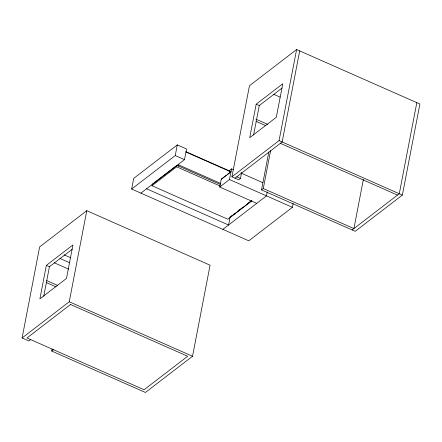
<?xml version="1.0" encoding="UTF-8"?>
<svg xmlns="http://www.w3.org/2000/svg" width="442" height="442" viewBox="0 0 442 442"><rect width="100%" height="100%" fill="white"/><g stroke="black" fill="none" stroke-linecap="round" stroke-linejoin="round"><path stroke-width="0.66" d="M30.653 339.611L28.879 340.97L22.1 337.975L39.636 246.907L86.781 210.696L210.077 265.189L192.535 356.258L145.396 392.468L51.692 351.053L52.084 349.025M46.349 265.366L39.902 298.869L66.482 278.449L72.936 244.945L46.349 265.366L49.432 266.73L72.223 249.227M43.758 296.212L49.432 266.73M22.1 337.975L69.245 301.764L86.781 210.696M293.151 203.326L292.383 207.326L248.78 240.813L131.65 189.043L133.705 178.386L177.303 144.893L186.552 148.982L184.496 159.645L140.899 193.132M251.923 200.74L227.84 219.243L152.009 185.728L152.308 184.209L175.844 166.126M131.65 189.043L175.253 155.556L177.303 144.893M152.009 185.728L176.645 166.805L176.938 165.286L220.182 184.397M178.601 166.181L178.839 164.965L220.884 183.546M256.741 203.37L219.751 187.021L221.293 179.027M219.751 187.021L229.503 179.535L231.553 168.872L233.437 169.706M241.652 172.358L240.481 178.446L238.708 179.811L231.923 176.811L249.465 85.742L296.604 49.532L419.9 104.025L402.364 195.093L355.219 231.304L261.515 189.889L268.813 151.987M230.1 217.016L228.564 225.011L146.573 188.773M256.178 104.201L249.724 137.705L276.311 117.29L282.764 83.781L256.178 104.201L259.261 105.566L282.046 88.063M253.581 135.048L259.261 105.566M261.515 189.889L263.288 188.53L270.587 150.628M267.261 191.883L266.487 195.878L222.89 229.37M231.923 176.811L279.068 140.6L296.604 49.532M299.687 50.896L282.151 141.965L235.006 178.176M363.39 179.336L353.909 228.58L263.288 188.53M416.817 102.66L399.281 193.734L352.136 229.945M177.756 165.794L178.839 164.965M228.845 170.955L231.553 168.872M221.276 179.098L226.149 175.358M227.232 174.524L230.486 172.032M221.221 179.408L230.967 171.916L185.966 152.026M51.692 351.053L53.465 349.694M230.089 217.094L232.254 215.425M233.337 214.597L234.42 213.762M237.674 211.265L242.006 207.933M247.426 203.773L251.222 200.861M231.652 216.149L251.702 200.745M273.841 94.373L280.134 97.157M255.907 119.169L267.62 124.346M255.984 121.346L265.846 125.705M279.068 140.6L402.364 195.093M280.377 143.324L397.507 195.093M240.956 173.026L262.902 182.728M186.021 151.722L231.028 171.612M236.779 176.811L240.481 178.446M175.253 155.556L184.496 159.645M229.503 179.535L292.383 207.326M176.645 166.805L220.514 186.198M64.051 254.807L70.947 257.852M59.88 258.41L69.339 262.592M54.211 262.769L68.714 269.178M46.697 280.604L57.797 285.504M46.161 282.51L56.024 286.869M69.245 301.764L192.535 356.258M70.554 304.488L26.956 337.975L144.081 389.745L187.684 356.258L70.554 304.488"/></g></svg>
